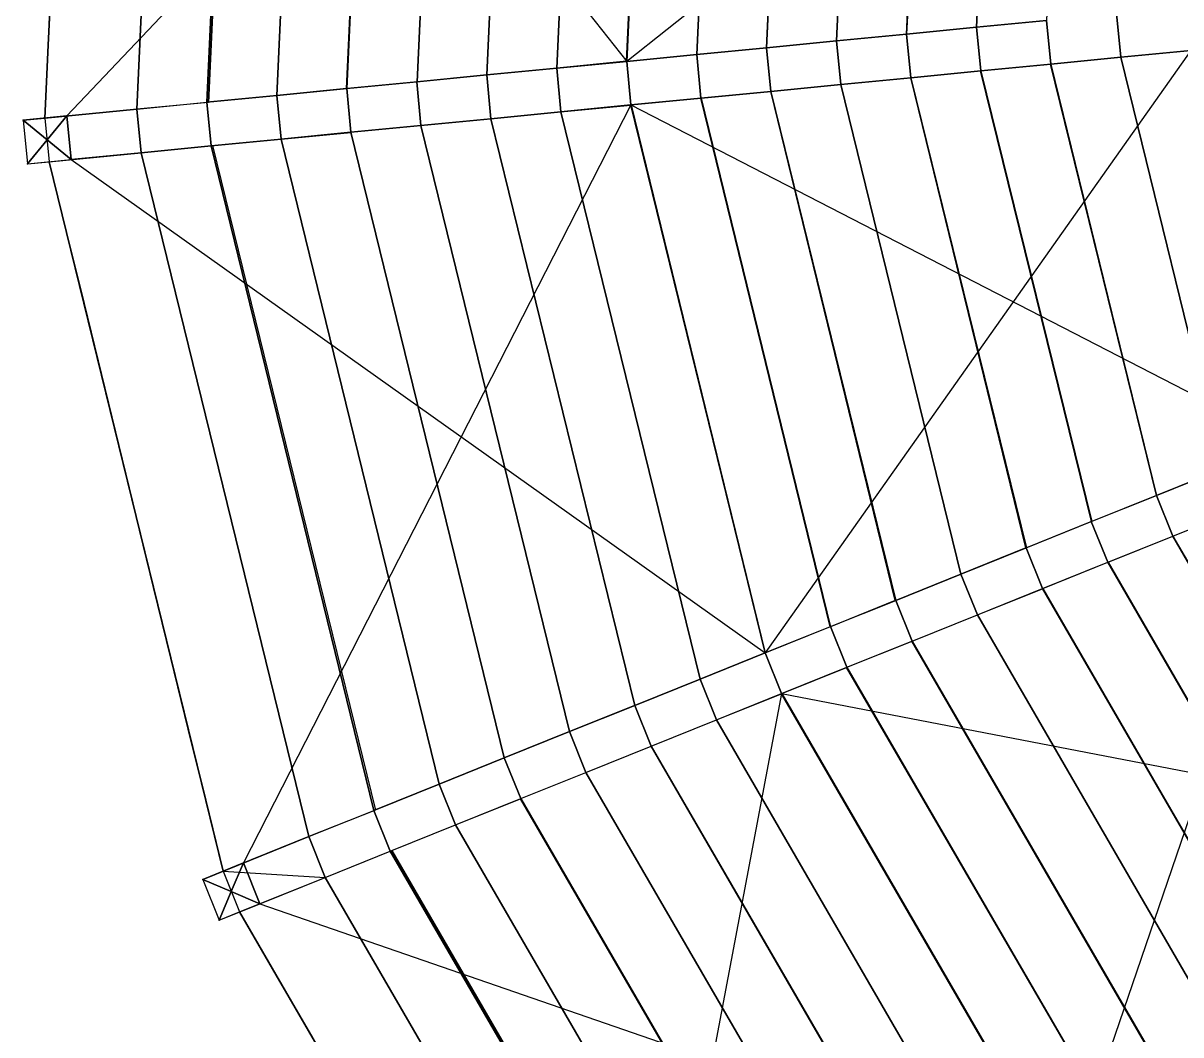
# Model space of a CAD drawing. Header units: millimetres. Extents: x -3890 to 2335, y 8273 to 14518.
# Drawn here: x -3890 to -2571, y 10074 to 11227 of the extents above; entities that cross this region are included whole.
import ezdxf

# ---------------------------------------------------------------- set-up
doc = ezdxf.new("R2010")
doc.units = ezdxf.units.MM
for name, color, linetype in [('FRAMES', 2, 'Continuous'), ('JOINTS', 2, 'Continuous'), ('SHELLS', 1, 'Continuous')]:
    doc.layers.add(name, color=color, linetype=linetype)

msp = doc.modelspace()

# ---------------------------------------------------------------- linework, layer by layer
at = {"layer": 'FRAMES'}
for p, q in [((-3802.6, 11946.4, 1200), (-3202.3, 11183.7, 1429.5)), ((-3645.1, 11916.4, 1383.1), (-3680.9, 11137.1, 1383.1)), ((-3487.7, 11886.4, 1442.3), (-3521.4, 11152.6, 1442.3)), ((-3330.2, 11856.3, 1497.8), (-3361.9, 11168.2, 1497.8)), ((-3172.8, 11826.3, 1429.5), (-3840.5, 11121.5, 1200)), ((-3172.8, 11826.3, 1549.5), (-3202.3, 11183.7, 1549.5)), ((-3015.3, 11796.3, 1597.7), (-3042.8, 11199.3, 1597.7)), ((-2857.8, 11766.3, 1642.3), (-2883.2, 11214.8, 1642.3)), ((-2542.9, 11706.2, 1601.2), (-3202.3, 11183.7, 1429.5)), ((-3861.6, 11202.3, 1320), (-3857.7, 11285.5, 1320)), ((-3857.7, 11285.5, 1200), (-3861.6, 11202.3, 1200)), ((-3857.7, 11285.5, 1200), (-3861.6, 11202.3, 1320)), ((-2803.5, 11222.6, 1543.3), (-2723.7, 11230.4, 1563.5)), ((-2803.5, 11222.6, 1663.3), (-2723.7, 11230.4, 1683.5)), ((-2803.5, 11222.6, 1663.3), (-2723.7, 11230.4, 1563.5)), ((-2723.7, 11230.4, 1563.5), (-2718.8, 11180.6, 1563.5)), ((-2718.8, 11180.6, 1683.5), (-2723.7, 11230.4, 1683.5)), ((-2643.9, 11238.2, 1582.7), (-2639.1, 11188.4, 1582.7)), ((-2639.1, 11188.4, 1702.7), (-2643.9, 11238.2, 1702.7)), ((-2883.2, 11214.8, 1522.3), (-2803.5, 11222.6, 1543.3)), ((-2883.2, 11214.8, 1642.3), (-2803.5, 11222.6, 1663.3)), ((-2883.2, 11214.8, 1522.3), (-2803.5, 11222.6, 1663.3)), ((-2803.5, 11222.6, 1663.3), (-2803.5, 11222.6, 1543.3)), ((-2803.5, 11222.6, 1543.3), (-2798.6, 11172.8, 1543.3)), ((-2798.6, 11172.8, 1663.3), (-2803.5, 11222.6, 1663.3)), ((-3042.8, 11199.3, 1477.7), (-2963, 11207.1, 1500.4)), ((-3042.8, 11199.3, 1597.7), (-2963, 11207.1, 1620.4)), ((-3042.8, 11199.3, 1477.7), (-2963, 11207.1, 1620.4)), ((-2963, 11207.1, 1500.4), (-2883.2, 11214.8, 1522.3)), ((-2963, 11207.1, 1620.4), (-2883.2, 11214.8, 1642.3)), ((-2963, 11207.1, 1620.4), (-2883.2, 11214.8, 1522.3)), ((-2963, 11207.1, 1620.4), (-2963, 11207.1, 1500.4)), ((-2963, 11207.1, 1500.4), (-2958.1, 11157.3, 1500.4)), ((-2958.1, 11157.3, 1620.4), (-2963, 11207.1, 1620.4)), ((-2883.2, 11214.8, 1642.3), (-2883.2, 11214.8, 1522.3)), ((-2883.2, 11214.8, 1522.3), (-2878.4, 11165.1, 1522.3)), ((-2878.4, 11165.1, 1642.3), (-2883.2, 11214.8, 1642.3)), ((-3865.4, 11119.1, 1320), (-3861.6, 11202.3, 1320)), ((-3861.6, 11202.3, 1200), (-3865.4, 11119.1, 1200)), ((-3861.6, 11202.3, 1320), (-3865.4, 11119.1, 1200)), ((-3861.6, 11202.3, 1320), (-3861.6, 11202.3, 1200)), ((-3202.3, 11183.7, 1429.5), (-3122.5, 11191.5, 1454.1)), ((-3202.3, 11183.7, 1549.5), (-3122.5, 11191.5, 1574.1)), ((-3202.3, 11183.7, 1429.5), (-3122.5, 11191.5, 1574.1)), ((-3122.5, 11191.5, 1454.1), (-3042.8, 11199.3, 1477.7)), ((-3122.5, 11191.5, 1574.1), (-3042.8, 11199.3, 1597.7)), ((-3122.5, 11191.5, 1574.1), (-3042.8, 11199.3, 1477.7)), ((-3122.5, 11191.5, 1574.1), (-3122.5, 11191.5, 1454.1)), ((-3122.5, 11191.5, 1454.1), (-3117.7, 11141.7, 1454.1)), ((-3117.7, 11141.7, 1574.1), (-3122.5, 11191.5, 1574.1)), ((-2559.3, 11196.2, 1601.2), (-3044.4, 10509.5, 1429.6)), ((-3042.8, 11199.3, 1597.7), (-3042.8, 11199.3, 1477.7)), ((-3042.8, 11199.3, 1477.7), (-3037.9, 11149.5, 1477.7)), ((-3037.9, 11149.5, 1597.7), (-3042.8, 11199.3, 1597.7)), ((-2639.1, 11188.4, 1582.7), (-2559.3, 11196.2, 1601.2)), ((-2639.1, 11188.4, 1702.7), (-2559.3, 11196.2, 1721.2)), ((-2559.3, 11196.2, 1601.2), (-2639.1, 11188.4, 1702.7)), ((-3282.1, 11176, 1404.1), (-3202.3, 11183.7, 1429.5)), ((-3282.1, 11176, 1524.1), (-3202.3, 11183.7, 1549.5)), ((-3282.1, 11176, 1524.1), (-3202.3, 11183.7, 1429.5)), ((-3202.3, 11183.7, 1549.5), (-3202.3, 11183.7, 1429.5)), ((-3202.3, 11183.7, 1429.5), (-3197.5, 11134, 1429.5)), ((-3197.5, 11134, 1549.5), (-3202.3, 11183.7, 1549.5)), ((-2798.6, 11172.8, 1543.3), (-2718.8, 11180.6, 1563.5)), ((-2798.6, 11172.8, 1663.3), (-2718.8, 11180.6, 1683.5)), ((-2718.8, 11180.6, 1563.5), (-2798.6, 11172.8, 1663.3)), ((-2718.8, 11180.6, 1563.5), (-2639.1, 11188.4, 1582.7)), ((-2718.8, 11180.6, 1683.5), (-2639.1, 11188.4, 1702.7)), ((-2639.1, 11188.4, 1702.7), (-2718.8, 11180.6, 1563.5)), ((-2718.8, 11180.6, 1563.5), (-2718.8, 11180.6, 1683.5)), ((-2718.8, 11180.6, 1683.5), (-2598.3, 10689.1, 1683.5)), ((-2639.1, 11188.4, 1582.7), (-2639.1, 11188.4, 1702.7)), ((-3441.6, 11160.4, 1350.5), (-3361.9, 11168.2, 1377.8)), ((-3441.6, 11160.4, 1470.5), (-3361.9, 11168.2, 1497.8)), ((-3441.6, 11160.4, 1470.5), (-3361.9, 11168.2, 1377.8)), ((-3361.9, 11168.2, 1377.8), (-3282.1, 11176, 1404.1)), ((-3361.9, 11168.2, 1497.8), (-3282.1, 11176, 1524.1)), ((-3361.9, 11168.2, 1377.8), (-3282.1, 11176, 1524.1)), ((-3361.9, 11168.2, 1497.8), (-3361.9, 11168.2, 1377.8)), ((-3361.9, 11168.2, 1377.8), (-3357, 11118.4, 1377.8)), ((-3357, 11118.4, 1497.8), (-3361.9, 11168.2, 1497.8)), ((-3282.1, 11176, 1524.1), (-3282.1, 11176, 1404.1)), ((-3282.1, 11176, 1404.1), (-3277.2, 11126.2, 1404.1)), ((-3277.2, 11126.2, 1524.1), (-3282.1, 11176, 1524.1)), ((-2958.1, 11157.3, 1500.4), (-2878.4, 11165.1, 1522.3)), ((-2958.1, 11157.3, 1620.4), (-2878.4, 11165.1, 1642.3)), ((-2878.4, 11165.1, 1522.3), (-2958.1, 11157.3, 1620.4)), ((-2878.4, 11165.1, 1522.3), (-2798.6, 11172.8, 1543.3)), ((-2878.4, 11165.1, 1642.3), (-2798.6, 11172.8, 1663.3)), ((-2798.6, 11172.8, 1663.3), (-2878.4, 11165.1, 1522.3)), ((-2878.4, 11165.1, 1522.3), (-2878.4, 11165.1, 1642.3)), ((-2878.4, 11165.1, 1642.3), (-2747, 10629.2, 1642.2)), ((-2798.6, 11172.8, 1543.3), (-2798.6, 11172.8, 1663.3)), ((-3601.2, 11144.9, 1293.2), (-3521.4, 11152.6, 1322.3)), ((-3601.2, 11144.9, 1413.2), (-3521.4, 11152.6, 1442.3)), ((-3601.2, 11144.9, 1413.2), (-3521.4, 11152.6, 1322.3)), ((-3521.4, 11152.6, 1322.3), (-3441.6, 11160.4, 1350.5)), ((-3521.4, 11152.6, 1442.3), (-3441.6, 11160.4, 1470.5)), ((-3521.4, 11152.6, 1322.3), (-3441.6, 11160.4, 1470.5)), ((-3521.4, 11152.6, 1442.3), (-3521.4, 11152.6, 1322.3)), ((-3521.4, 11152.6, 1322.3), (-3516.6, 11102.9, 1322.3)), ((-3516.6, 11102.9, 1442.3), (-3521.4, 11152.6, 1442.3)), ((-3441.6, 11160.4, 1470.5), (-3441.6, 11160.4, 1350.5)), ((-3441.6, 11160.4, 1350.5), (-3436.8, 11110.6, 1350.5)), ((-3436.8, 11110.6, 1470.5), (-3441.6, 11160.4, 1470.5)), ((-3037.9, 11149.5, 1477.7), (-2958.1, 11157.3, 1500.4)), ((-3037.9, 11149.5, 1597.7), (-2958.1, 11157.3, 1620.4)), ((-2958.1, 11157.3, 1620.4), (-3037.9, 11149.5, 1477.7)), ((-2958.1, 11157.3, 1500.4), (-2958.1, 11157.3, 1620.4)), ((-3680.9, 11137.1, 1263.1), (-3601.2, 11144.9, 1293.2)), ((-3680.9, 11137.1, 1383.1), (-3601.2, 11144.9, 1413.2)), ((-3680.9, 11137.1, 1263.1), (-3601.2, 11144.9, 1413.2)), ((-3601.2, 11144.9, 1413.2), (-3601.2, 11144.9, 1293.2)), ((-3601.2, 11144.9, 1293.2), (-3596.3, 11095.1, 1293.2)), ((-3596.3, 11095.1, 1413.2), (-3601.2, 11144.9, 1413.2)), ((-3197.5, 11134, 1429.5), (-3117.7, 11141.7, 1454.1)), ((-3197.5, 11134, 1549.5), (-3117.7, 11141.7, 1574.1)), ((-3117.7, 11141.7, 1574.1), (-3197.5, 11134, 1429.5)), ((-3117.7, 11141.7, 1454.1), (-3037.9, 11149.5, 1477.7)), ((-3117.7, 11141.7, 1574.1), (-3037.9, 11149.5, 1597.7)), ((-3037.9, 11149.5, 1477.7), (-3117.7, 11141.7, 1574.1)), ((-3117.7, 11141.7, 1454.1), (-3117.7, 11141.7, 1574.1)), ((-3037.9, 11149.5, 1477.7), (-3037.9, 11149.5, 1597.7)), ((-3037.9, 11149.5, 1597.7), (-2895.7, 10569.4, 1597.7)), ((-3890.3, 11116.7, 1200), (-3760.7, 11129.3, 1352)), ((-3865.4, 11119.1, 1320), (-3760.7, 11129.3, 1352)), ((-3840.5, 11121.5, 1200), (-3760.7, 11129.3, 1232)), ((-3840.5, 11121.5, 1200), (-3760.7, 11129.3, 1352)), ((-3760.7, 11129.3, 1232), (-3680.9, 11137.1, 1263.1)), ((-3760.7, 11129.3, 1352), (-3680.9, 11137.1, 1383.1)), ((-3760.7, 11129.3, 1352), (-3680.9, 11137.1, 1263.1)), ((-3760.7, 11129.3, 1352), (-3760.7, 11129.3, 1232)), ((-3760.7, 11129.3, 1232), (-3755.9, 11079.5, 1232)), ((-3755.9, 11079.5, 1352), (-3760.7, 11129.3, 1352)), ((-3680.9, 11137.1, 1383.1), (-3680.9, 11137.1, 1263.1)), ((-3680.9, 11137.1, 1263.1), (-3676.1, 11087.3, 1263.1)), ((-3676.1, 11087.3, 1383.1), (-3680.9, 11137.1, 1383.1)), ((-3197.5, 11134, 1429.5), (-3639.1, 10270.1, 1200)), ((-3357, 11118.4, 1377.8), (-3277.2, 11126.2, 1404.1)), ((-3357, 11118.4, 1497.8), (-3277.2, 11126.2, 1524.1)), ((-3277.2, 11126.2, 1524.1), (-3357, 11118.4, 1377.8)), ((-3277.2, 11126.2, 1404.1), (-3197.5, 11134, 1429.5)), ((-3277.2, 11126.2, 1524.1), (-3197.5, 11134, 1549.5)), ((-3197.5, 11134, 1429.5), (-3277.2, 11126.2, 1524.1)), ((-3277.2, 11126.2, 1404.1), (-3277.2, 11126.2, 1524.1)), ((-3197.5, 11134, 1429.5), (-3197.5, 11134, 1549.5)), ((-3197.5, 11134, 1549.5), (-3044.4, 10509.5, 1549.6)), ((-3197.5, 11134, 1429.5), (-2449.6, 10748.9, 1601.2)), ((-3865.4, 11119.1, 1200), (-3890.3, 11116.7, 1200)), ((-3890.3, 11116.7, 1200), (-3865.4, 11119.1, 1320)), ((-3890.3, 11116.7, 1200), (-3885.4, 11066.9, 1200)), ((-3840.5, 11121.5, 1200), (-3865.4, 11119.1, 1200)), ((-3865.4, 11119.1, 1320), (-3860.5, 11069.3, 1320)), ((-3865.4, 11119.1, 1200), (-3865.4, 11119.1, 1320)), ((-3840.5, 11121.5, 1200), (-3835.6, 11071.8, 1200)), ((-3436.8, 11110.6, 1350.5), (-3357, 11118.4, 1377.8)), ((-3436.8, 11110.6, 1470.5), (-3357, 11118.4, 1497.8)), ((-3357, 11118.4, 1377.8), (-3436.8, 11110.6, 1470.5)), ((-3357, 11118.4, 1377.8), (-3357, 11118.4, 1497.8)), ((-3357, 11118.4, 1497.8), (-3193.1, 10449.7, 1497.8)), ((-3596.3, 11095.1, 1293.2), (-3516.6, 11102.9, 1322.3)), ((-3596.3, 11095.1, 1413.2), (-3516.6, 11102.9, 1442.3)), ((-3516.6, 11102.9, 1322.3), (-3596.3, 11095.1, 1413.2)), ((-3516.6, 11102.9, 1322.3), (-3436.8, 11110.6, 1350.5)), ((-3516.6, 11102.9, 1442.3), (-3436.8, 11110.6, 1470.5)), ((-3436.8, 11110.6, 1470.5), (-3516.6, 11102.9, 1322.3)), ((-3516.6, 11102.9, 1322.3), (-3516.6, 11102.9, 1442.3)), ((-3516.6, 11102.9, 1442.3), (-3341.8, 10389.8, 1442.3)), ((-3436.8, 11110.6, 1350.5), (-3436.8, 11110.6, 1470.5)), ((-3863, 11094.2, 120), (-3863, 11094.2, 1200)), ((-3755.9, 11079.5, 1232), (-3676.1, 11087.3, 1263.1)), ((-3755.9, 11079.5, 1352), (-3676.1, 11087.3, 1383.1)), ((-3676.1, 11087.3, 1263.1), (-3755.9, 11079.5, 1352)), ((-3676.1, 11087.3, 1263.1), (-3596.3, 11095.1, 1293.2)), ((-3676.1, 11087.3, 1383.1), (-3596.3, 11095.1, 1413.2)), ((-3596.3, 11095.1, 1413.2), (-3676.1, 11087.3, 1263.1)), ((-3676.1, 11087.3, 1263.1), (-3676.1, 11087.3, 1383.1)), ((-3676.1, 11087.3, 1383.1), (-3490.5, 10330, 1383.1)), ((-3596.3, 11095.1, 1293.2), (-3596.3, 11095.1, 1413.2)), ((-3885.4, 11066.9, 1200), (-3755.9, 11079.5, 1352)), ((-3860.5, 11069.3, 1320), (-3755.9, 11079.5, 1352)), ((-3860.5, 11069.3, 1200), (-3835.6, 11071.8, 1200)), ((-3835.6, 11071.8, 1200), (-3755.9, 11079.5, 1232)), ((-3755.9, 11079.5, 1352), (-3835.6, 11071.8, 1200)), ((-3835.6, 11071.8, 1200), (-3044.4, 10509.5, 1429.6)), ((-3755.9, 11079.5, 1232), (-3755.9, 11079.5, 1352)), ((-3885.4, 11066.9, 1200), (-3860.5, 11069.3, 1200)), ((-3885.4, 11066.9, 1200), (-3860.5, 11069.3, 1320)), ((-3860.5, 11069.3, 1320), (-3860.5, 11069.3, 1200)), ((-3840.7, 10988.5, 1320), (-3860.5, 11069.3, 1320)), ((-3860.5, 11069.3, 1200), (-3840.7, 10988.5, 1200)), ((-3860.5, 11069.3, 1200), (-3840.7, 10988.5, 1320)), ((-3820.9, 10907.6, 1320), (-3840.7, 10988.5, 1320)), ((-3840.7, 10988.5, 1200), (-3820.9, 10907.6, 1200)), ((-3840.7, 10988.5, 1320), (-3840.7, 10988.5, 1200)), ((-3840.7, 10988.5, 1320), (-3820.9, 10907.6, 1200)), ((-3801.1, 10826.8, 1320), (-3820.9, 10907.6, 1320)), ((-3820.9, 10907.6, 1200), (-3801.1, 10826.8, 1200)), ((-3820.9, 10907.6, 1320), (-3820.9, 10907.6, 1200)), ((-3820.9, 10907.6, 1200), (-3801.1, 10826.8, 1320)), ((-3781.3, 10745.9, 1320), (-3801.1, 10826.8, 1320)), ((-3801.1, 10826.8, 1200), (-3781.3, 10745.9, 1200)), ((-3801.1, 10826.8, 1320), (-3801.1, 10826.8, 1200)), ((-3801.1, 10826.8, 1320), (-3781.3, 10745.9, 1200)), ((-3761.4, 10665.1, 1320), (-3781.3, 10745.9, 1320)), ((-3781.3, 10745.9, 1200), (-3761.4, 10665.1, 1200)), ((-3781.3, 10745.9, 1320), (-3781.3, 10745.9, 1200)), ((-3781.3, 10745.9, 1200), (-3761.4, 10665.1, 1320)), ((-2598.3, 10689.1, 1563.5), (-2524, 10719, 1582.7)), ((-2598.3, 10689.1, 1683.5), (-2524, 10719, 1702.7)), ((-2598.3, 10689.1, 1563.5), (-2524, 10719, 1702.7)), ((-2430.9, 10702.6, 1601.2), (-2703, 9906.7, 1429.5)), ((-2672.7, 10659.2, 1543.3), (-2598.3, 10689.1, 1563.5)), ((-2672.7, 10659.2, 1663.3), (-2598.3, 10689.1, 1683.5)), ((-2672.7, 10659.2, 1663.3), (-2598.3, 10689.1, 1563.5)), ((-2598.3, 10689.1, 1683.5), (-2598.3, 10689.1, 1563.5)), ((-2598.3, 10689.1, 1563.5), (-2579.6, 10642.7, 1563.5)), ((-2579.6, 10642.7, 1683.5), (-2598.3, 10689.1, 1683.5)), ((-3741.6, 10584.2, 1320), (-3761.4, 10665.1, 1320)), ((-3761.4, 10665.1, 1200), (-3741.6, 10584.2, 1200)), ((-3761.4, 10665.1, 1320), (-3761.4, 10665.1, 1200)), ((-3761.4, 10665.1, 1320), (-3741.6, 10584.2, 1200)), ((-2579.6, 10642.7, 1563.5), (-2505.2, 10672.7, 1582.7)), ((-2579.6, 10642.7, 1683.5), (-2505.2, 10672.7, 1702.7)), ((-2579.6, 10642.7, 1563.5), (-2505.2, 10672.7, 1702.7)), ((-2747, 10629.2, 1522.2), (-2672.7, 10659.2, 1543.3)), ((-2747, 10629.2, 1642.2), (-2672.7, 10659.2, 1663.3)), ((-2747, 10629.2, 1522.2), (-2672.7, 10659.2, 1663.3)), ((-2672.7, 10659.2, 1663.3), (-2672.7, 10659.2, 1543.3)), ((-2672.7, 10659.2, 1543.3), (-2653.9, 10612.8, 1543.3)), ((-2653.9, 10612.8, 1663.3), (-2672.7, 10659.2, 1663.3)), ((-2653.9, 10612.8, 1543.3), (-2579.6, 10642.7, 1563.5)), ((-2653.9, 10612.8, 1663.3), (-2579.6, 10642.7, 1683.5)), ((-2653.9, 10612.8, 1663.3), (-2579.6, 10642.7, 1563.5)), ((-2579.6, 10642.7, 1563.5), (-2579.6, 10642.7, 1683.5)), ((-2579.6, 10642.7, 1683.5), (-2325.6, 10204.7, 1683.5)), ((-2821.3, 10599.3, 1500.4), (-2747, 10629.2, 1522.2)), ((-2821.3, 10599.3, 1620.4), (-2747, 10629.2, 1642.2)), ((-2821.3, 10599.3, 1620.4), (-2747, 10629.2, 1522.2)), ((-2747, 10629.2, 1642.2), (-2747, 10629.2, 1522.2)), ((-2747, 10629.2, 1522.2), (-2728.3, 10582.9, 1522.2)), ((-2728.3, 10582.9, 1642.2), (-2747, 10629.2, 1642.2)), ((-2728.3, 10582.9, 1522.2), (-2653.9, 10612.8, 1543.3)), ((-2728.3, 10582.9, 1642.2), (-2653.9, 10612.8, 1663.3)), ((-2728.3, 10582.9, 1522.2), (-2653.9, 10612.8, 1663.3)), ((-2653.9, 10612.8, 1543.3), (-2653.9, 10612.8, 1663.3)), ((-2895.7, 10569.4, 1477.7), (-2821.3, 10599.3, 1500.4)), ((-2895.7, 10569.4, 1597.7), (-2821.3, 10599.3, 1620.4)), ((-2895.7, 10569.4, 1477.7), (-2821.3, 10599.3, 1620.4)), ((-2821.3, 10599.3, 1620.4), (-2821.3, 10599.3, 1500.4)), ((-2821.3, 10599.3, 1500.4), (-2802.6, 10552.9, 1500.4)), ((-2802.6, 10552.9, 1620.4), (-2821.3, 10599.3, 1620.4)), ((-3721.8, 10503.4, 1320), (-3741.6, 10584.2, 1320)), ((-3741.6, 10584.2, 1200), (-3721.8, 10503.4, 1200)), ((-3741.6, 10584.2, 1320), (-3741.6, 10584.2, 1200)), ((-3741.6, 10584.2, 1200), (-3721.8, 10503.4, 1320)), ((-2802.6, 10552.9, 1500.4), (-2728.3, 10582.9, 1522.2)), ((-2802.6, 10552.9, 1620.4), (-2728.3, 10582.9, 1642.2)), ((-2802.6, 10552.9, 1620.4), (-2728.3, 10582.9, 1522.2)), ((-2728.3, 10582.9, 1522.2), (-2728.3, 10582.9, 1642.2)), ((-2728.3, 10582.9, 1642.2), (-2451.4, 10105.4, 1642.3)), ((-2970, 10539.5, 1454.1), (-2895.7, 10569.4, 1477.7)), ((-2970, 10539.5, 1574.1), (-2895.7, 10569.4, 1597.7)), ((-2970, 10539.5, 1574.1), (-2895.7, 10569.4, 1477.7)), ((-2895.7, 10569.4, 1597.7), (-2895.7, 10569.4, 1477.7)), ((-2895.7, 10569.4, 1477.7), (-2877, 10523, 1477.7)), ((-2877, 10523, 1597.7), (-2895.7, 10569.4, 1597.7)), ((-2877, 10523, 1477.7), (-2802.6, 10552.9, 1500.4)), ((-2877, 10523, 1597.7), (-2802.6, 10552.9, 1620.4)), ((-2877, 10523, 1477.7), (-2802.6, 10552.9, 1620.4)), ((-2802.6, 10552.9, 1500.4), (-2802.6, 10552.9, 1620.4)), ((-3044.4, 10509.5, 1429.6), (-2970, 10539.5, 1454.1)), ((-3044.4, 10509.5, 1549.6), (-2970, 10539.5, 1574.1)), ((-3044.4, 10509.5, 1429.6), (-2970, 10539.5, 1574.1)), ((-2970, 10539.5, 1574.1), (-2970, 10539.5, 1454.1)), ((-2970, 10539.5, 1454.1), (-2951.3, 10493.1, 1454.1)), ((-2951.3, 10493.1, 1574.1), (-2970, 10539.5, 1574.1)), ((-2951.3, 10493.1, 1454.1), (-2877, 10523, 1477.7)), ((-2951.3, 10493.1, 1574.1), (-2877, 10523, 1597.7)), ((-2951.3, 10493.1, 1574.1), (-2877, 10523, 1477.7)), ((-2877, 10523, 1477.7), (-2877, 10523, 1597.7)), ((-2877, 10523, 1597.7), (-2577.2, 10006.1, 1597.7)), ((-3118.7, 10479.6, 1404.1), (-3044.4, 10509.5, 1429.6)), ((-3118.7, 10479.6, 1524.1), (-3044.4, 10509.5, 1549.6)), ((-3118.7, 10479.6, 1524.1), (-3044.4, 10509.5, 1429.6)), ((-3044.4, 10509.5, 1549.6), (-3044.4, 10509.5, 1429.6)), ((-3044.4, 10509.5, 1429.6), (-3025.7, 10463.2, 1429.6)), ((-3025.7, 10463.2, 1549.6), (-3044.4, 10509.5, 1549.6)), ((-3702, 10422.5, 1320), (-3721.8, 10503.4, 1320)), ((-3721.8, 10503.4, 1200), (-3702, 10422.5, 1200)), ((-3721.8, 10503.4, 1320), (-3721.8, 10503.4, 1200)), ((-3721.8, 10503.4, 1320), (-3702, 10422.5, 1200)), ((-3025.7, 10463.2, 1429.6), (-2951.3, 10493.1, 1454.1)), ((-3025.7, 10463.2, 1549.6), (-2951.3, 10493.1, 1574.1)), ((-3025.7, 10463.2, 1429.6), (-2951.3, 10493.1, 1574.1)), ((-2951.3, 10493.1, 1454.1), (-2951.3, 10493.1, 1574.1)), ((-3193.1, 10449.7, 1377.8), (-3118.7, 10479.6, 1404.1)), ((-3193.1, 10449.7, 1497.8), (-3118.7, 10479.6, 1524.1)), ((-3193.1, 10449.7, 1377.8), (-3118.7, 10479.6, 1524.1)), ((-3118.7, 10479.6, 1524.1), (-3118.7, 10479.6, 1404.1)), ((-3118.7, 10479.6, 1404.1), (-3100, 10433.2, 1404.1)), ((-3100, 10433.2, 1524.1), (-3118.7, 10479.6, 1524.1)), ((-3025.7, 10463.2, 1429.6), (-3206.2, 9509.4, 1200)), ((-3100, 10433.2, 1404.1), (-3025.7, 10463.2, 1429.6)), ((-3100, 10433.2, 1524.1), (-3025.7, 10463.2, 1549.6)), ((-3100, 10433.2, 1524.1), (-3025.7, 10463.2, 1429.6)), ((-3025.7, 10463.2, 1429.6), (-3025.7, 10463.2, 1549.6)), ((-3025.7, 10463.2, 1549.6), (-2703, 9906.7, 1549.5)), ((-3025.7, 10463.2, 1429.6), (-2199.7, 10304, 1601.2)), ((-3267.4, 10419.8, 1350.5), (-3193.1, 10449.7, 1377.8)), ((-3267.4, 10419.8, 1470.5), (-3193.1, 10449.7, 1497.8)), ((-3267.4, 10419.8, 1470.5), (-3193.1, 10449.7, 1377.8)), ((-3193.1, 10449.7, 1497.8), (-3193.1, 10449.7, 1377.8)), ((-3193.1, 10449.7, 1377.8), (-3174.4, 10403.3, 1377.8)), ((-3174.4, 10403.3, 1497.8), (-3193.1, 10449.7, 1497.8)), ((-3174.4, 10403.3, 1377.8), (-3100, 10433.2, 1404.1)), ((-3174.4, 10403.3, 1497.8), (-3100, 10433.2, 1524.1)), ((-3174.4, 10403.3, 1377.8), (-3100, 10433.2, 1524.1)), ((-3100, 10433.2, 1404.1), (-3100, 10433.2, 1524.1)), ((-3682.2, 10341.6, 1320), (-3702, 10422.5, 1320)), ((-3702, 10422.5, 1200), (-3682.2, 10341.6, 1200)), ((-3702, 10422.5, 1320), (-3702, 10422.5, 1200)), ((-3702, 10422.5, 1200), (-3682.2, 10341.6, 1320)), ((-3341.8, 10389.8, 1322.3), (-3267.4, 10419.8, 1350.5)), ((-3341.8, 10389.8, 1442.3), (-3267.4, 10419.8, 1470.5)), ((-3341.8, 10389.8, 1322.3), (-3267.4, 10419.8, 1470.5)), ((-3267.4, 10419.8, 1470.5), (-3267.4, 10419.8, 1350.5)), ((-3267.4, 10419.8, 1350.5), (-3248.7, 10373.4, 1350.5)), ((-3248.7, 10373.4, 1470.5), (-3267.4, 10419.8, 1470.5)), ((-3248.7, 10373.4, 1350.5), (-3174.4, 10403.3, 1377.8)), ((-3248.7, 10373.4, 1470.5), (-3174.4, 10403.3, 1497.8)), ((-3248.7, 10373.4, 1470.5), (-3174.4, 10403.3, 1377.8)), ((-3174.4, 10403.3, 1377.8), (-3174.4, 10403.3, 1497.8)), ((-3174.4, 10403.3, 1497.8), (-2828.8, 9807.4, 1497.8)), ((-3416.1, 10359.9, 1293.2), (-3341.8, 10389.8, 1322.3)), ((-3416.1, 10359.9, 1413.2), (-3341.8, 10389.8, 1442.3)), ((-3416.1, 10359.9, 1413.2), (-3341.8, 10389.8, 1322.3)), ((-3341.8, 10389.8, 1442.3), (-3341.8, 10389.8, 1322.3)), ((-3341.8, 10389.8, 1322.3), (-3323.1, 10343.5, 1322.3)), ((-3323.1, 10343.5, 1442.3), (-3341.8, 10389.8, 1442.3)), ((-3323.1, 10343.5, 1322.3), (-3248.7, 10373.4, 1350.5)), ((-3323.1, 10343.5, 1442.3), (-3248.7, 10373.4, 1470.5)), ((-3323.1, 10343.5, 1322.3), (-3248.7, 10373.4, 1470.5)), ((-3248.7, 10373.4, 1350.5), (-3248.7, 10373.4, 1470.5)), ((-3490.5, 10330, 1263.1), (-3416.1, 10359.9, 1293.2)), ((-3490.5, 10330, 1383.1), (-3416.1, 10359.9, 1413.2)), ((-3490.5, 10330, 1263.1), (-3416.1, 10359.9, 1413.2)), ((-3416.1, 10359.9, 1413.2), (-3416.1, 10359.9, 1293.2)), ((-3416.1, 10359.9, 1293.2), (-3397.4, 10313.5, 1293.2)), ((-3397.4, 10313.5, 1413.2), (-3416.1, 10359.9, 1413.2)), ((-3662.3, 10260.8, 1320), (-3682.2, 10341.6, 1320)), ((-3682.2, 10341.6, 1200), (-3662.3, 10260.8, 1200)), ((-3682.2, 10341.6, 1320), (-3682.2, 10341.6, 1200)), ((-3682.2, 10341.6, 1320), (-3662.3, 10260.8, 1200)), ((-3397.4, 10313.5, 1293.2), (-3323.1, 10343.5, 1322.3)), ((-3397.4, 10313.5, 1413.2), (-3323.1, 10343.5, 1442.3)), ((-3397.4, 10313.5, 1413.2), (-3323.1, 10343.5, 1322.3)), ((-3323.1, 10343.5, 1322.3), (-3323.1, 10343.5, 1442.3)), ((-3323.1, 10343.5, 1442.3), (-2954.6, 9708.1, 1442.3)), ((-3564.8, 10300.1, 1232), (-3490.5, 10330, 1263.1)), ((-3564.8, 10300.1, 1352), (-3490.5, 10330, 1383.1)), ((-3564.8, 10300.1, 1352), (-3490.5, 10330, 1263.1)), ((-3490.5, 10330, 1383.1), (-3490.5, 10330, 1263.1)), ((-3490.5, 10330, 1263.1), (-3471.8, 10283.6, 1263.1)), ((-3471.8, 10283.6, 1383.1), (-3490.5, 10330, 1383.1)), ((-3471.8, 10283.6, 1263.1), (-3397.4, 10313.5, 1293.2)), ((-3471.8, 10283.6, 1383.1), (-3397.4, 10313.5, 1413.2)), ((-3471.8, 10283.6, 1263.1), (-3397.4, 10313.5, 1413.2)), ((-3397.4, 10313.5, 1293.2), (-3397.4, 10313.5, 1413.2)), ((-3685.5, 10251.4, 1200), (-3564.8, 10300.1, 1352)), ((-3662.3, 10260.8, 1320), (-3564.8, 10300.1, 1352)), ((-3639.1, 10270.1, 1200), (-3564.8, 10300.1, 1232)), ((-3639.1, 10270.1, 1200), (-3564.8, 10300.1, 1352)), ((-3564.8, 10300.1, 1352), (-3564.8, 10300.1, 1232)), ((-3564.8, 10300.1, 1232), (-3546.1, 10253.7, 1232)), ((-3546.1, 10253.7, 1352), (-3564.8, 10300.1, 1352)), ((-3546.1, 10253.7, 1232), (-3471.8, 10283.6, 1263.1)), ((-3546.1, 10253.7, 1352), (-3471.8, 10283.6, 1383.1)), ((-3546.1, 10253.7, 1352), (-3471.8, 10283.6, 1263.1)), ((-3471.8, 10283.6, 1263.1), (-3471.8, 10283.6, 1383.1)), ((-3471.8, 10283.6, 1383.1), (-3080.4, 9608.8, 1383.1)), ((-3639.1, 10270.1, 1200), (-3662.3, 10260.8, 1200)), ((-3639.1, 10270.1, 1200), (-3620.5, 10223.7, 1200)), ((-3662.3, 10260.8, 1200), (-3685.5, 10251.4, 1200)), ((-3685.5, 10251.4, 1200), (-3662.3, 10260.8, 1320)), ((-3666.8, 10205.1, 1200), (-3546.1, 10253.7, 1352)), ((-3662.3, 10260.8, 1320), (-3643.7, 10214.4, 1320)), ((-3662.3, 10260.8, 1200), (-3662.3, 10260.8, 1320)), ((-3662.3, 10260.8, 1320), (-3546.1, 10253.7, 1352)), ((-3643.7, 10214.4, 1320), (-3546.1, 10253.7, 1352)), ((-3620.5, 10223.7, 1200), (-3546.1, 10253.7, 1232)), ((-3620.5, 10223.7, 1200), (-3546.1, 10253.7, 1352)), ((-3546.1, 10253.7, 1232), (-3546.1, 10253.7, 1352)), ((-3685.5, 10251.4, 1200), (-3666.8, 10205.1, 1200)), ((-3653, 10237.6, 120), (-3653, 10237.6, 1200)), ((-3666.8, 10205.1, 1200), (-3643.7, 10214.4, 1200)), ((-3666.8, 10205.1, 1200), (-3643.7, 10214.4, 1320)), ((-3643.7, 10214.4, 1200), (-3620.5, 10223.7, 1200)), ((-3643.7, 10214.4, 1320), (-3643.7, 10214.4, 1200)), ((-3601.9, 10142.4, 1320), (-3643.7, 10214.4, 1320)), ((-3643.7, 10214.4, 1200), (-3601.9, 10142.4, 1200)), ((-3643.7, 10214.4, 1200), (-3601.9, 10142.4, 1320)), ((-3620.5, 10223.7, 1200), (-2703, 9906.7, 1429.5)), ((-3560.1, 10070.3, 1320), (-3601.9, 10142.4, 1320)), ((-3601.9, 10142.4, 1200), (-3560.1, 10070.3, 1200)), ((-3601.9, 10142.4, 1320), (-3601.9, 10142.4, 1200)), ((-3601.9, 10142.4, 1320), (-3560.1, 10070.3, 1200))]:
    msp.add_line(p, q, dxfattribs=at)
at = {"layer": 'JOINTS'}
for p in [(-2803.5, 11222.6, 1543.3), (-2803.5, 11222.6, 1663.3), (-2963, 11207.1, 1500.4), (-2963, 11207.1, 1620.4), (-2883.2, 11214.8, 1522.3), (-2883.2, 11214.8, 1642.3), (-3861.6, 11202.3, 1320), (-3861.6, 11202.3, 1200), (-3122.5, 11191.5, 1454.1), (-3122.5, 11191.5, 1574.1), (-3042.8, 11199.3, 1477.7), (-3042.8, 11199.3, 1597.7), (-3202.3, 11183.7, 1429.5), (-3202.3, 11183.7, 1549.5), (-2718.8, 11180.6, 1563.5), (-2718.8, 11180.6, 1683.5), (-2639.1, 11188.4, 1582.7), (-2639.1, 11188.4, 1702.7), (-3361.9, 11168.2, 1377.8), (-3361.9, 11168.2, 1497.8), (-3282.1, 11176, 1404.1), (-3282.1, 11176, 1524.1), (-2878.4, 11165.1, 1522.3), (-2878.4, 11165.1, 1642.3), (-2798.6, 11172.8, 1543.3), (-2798.6, 11172.8, 1663.3), (-3521.4, 11152.6, 1322.3), (-3521.4, 11152.6, 1442.3), (-3441.6, 11160.4, 1350.5), (-3441.6, 11160.4, 1470.5), (-2958.1, 11157.3, 1500.4), (-2958.1, 11157.3, 1620.4), (-3601.2, 11144.9, 1293.2), (-3601.2, 11144.9, 1413.2), (-3117.7, 11141.7, 1454.1), (-3117.7, 11141.7, 1574.1), (-3037.9, 11149.5, 1477.7), (-3037.9, 11149.5, 1597.7), (-3760.7, 11129.3, 1232), (-3760.7, 11129.3, 1352), (-3680.9, 11137.1, 1263.1), (-3680.9, 11137.1, 1383.1), (-3277.2, 11126.2, 1404.1), (-3277.2, 11126.2, 1524.1), (-3197.5, 11134, 1429.5), (-3197.5, 11134, 1549.5), (-3890.3, 11116.7, 1200), (-3865.4, 11119.1, 1200), (-3865.4, 11119.1, 1320), (-3840.5, 11121.5, 1200), (-3357, 11118.4, 1377.8), (-3357, 11118.4, 1497.8), (-3516.6, 11102.9, 1322.3), (-3516.6, 11102.9, 1442.3), (-3436.8, 11110.6, 1350.5), (-3436.8, 11110.6, 1470.5), (-3863, 11094.2, 1200), (-3863, 11094.2, 120), (-3676.1, 11087.3, 1263.1), (-3676.1, 11087.3, 1383.1), (-3596.3, 11095.1, 1293.2), (-3596.3, 11095.1, 1413.2), (-3835.6, 11071.8, 1200), (-3755.9, 11079.5, 1232), (-3755.9, 11079.5, 1352), (-3885.4, 11066.9, 1200), (-3860.5, 11069.3, 1200), (-3860.5, 11069.3, 1320), (-3840.7, 10988.5, 1320), (-3840.7, 10988.5, 1200), (-3820.9, 10907.6, 1320), (-3820.9, 10907.6, 1200), (-3801.1, 10826.8, 1320), (-3801.1, 10826.8, 1200), (-3781.3, 10745.9, 1320), (-3781.3, 10745.9, 1200), (-2598.3, 10689.1, 1563.5), (-2598.3, 10689.1, 1683.5), (-3761.4, 10665.1, 1320), (-3761.4, 10665.1, 1200), (-2672.7, 10659.2, 1543.3), (-2672.7, 10659.2, 1663.3), (-2579.6, 10642.7, 1563.5), (-2579.6, 10642.7, 1683.5), (-2747, 10629.2, 1522.2), (-2747, 10629.2, 1642.2), (-2653.9, 10612.8, 1543.3), (-2653.9, 10612.8, 1663.3), (-2821.3, 10599.3, 1500.4), (-2821.3, 10599.3, 1620.4), (-3741.6, 10584.2, 1320), (-3741.6, 10584.2, 1200), (-2728.3, 10582.9, 1522.2), (-2728.3, 10582.9, 1642.2), (-2895.7, 10569.4, 1477.7), (-2895.7, 10569.4, 1597.7), (-2802.6, 10552.9, 1500.4), (-2802.6, 10552.9, 1620.4), (-2970, 10539.5, 1454.1), (-2970, 10539.5, 1574.1), (-2877, 10523, 1477.7), (-2877, 10523, 1597.7), (-3044.4, 10509.5, 1429.6), (-3044.4, 10509.5, 1549.6), (-3721.8, 10503.4, 1320), (-3721.8, 10503.4, 1200), (-2951.3, 10493.1, 1454.1), (-2951.3, 10493.1, 1574.1), (-3118.7, 10479.6, 1404.1), (-3118.7, 10479.6, 1524.1), (-3025.7, 10463.2, 1429.6), (-3025.7, 10463.2, 1549.6), (-3193.1, 10449.7, 1377.8), (-3193.1, 10449.7, 1497.8), (-3100, 10433.2, 1404.1), (-3100, 10433.2, 1524.1), (-3702, 10422.5, 1320), (-3702, 10422.5, 1200), (-3267.4, 10419.8, 1350.5), (-3267.4, 10419.8, 1470.5), (-3174.4, 10403.3, 1377.8), (-3174.4, 10403.3, 1497.8), (-3341.8, 10389.8, 1322.3), (-3341.8, 10389.8, 1442.3), (-3248.7, 10373.4, 1350.5), (-3248.7, 10373.4, 1470.5), (-3416.1, 10359.9, 1293.2), (-3416.1, 10359.9, 1413.2), (-3682.2, 10341.6, 1320), (-3682.2, 10341.6, 1200), (-3323.1, 10343.5, 1322.3), (-3323.1, 10343.5, 1442.3), (-3490.5, 10330, 1263.1), (-3490.5, 10330, 1383.1), (-3397.4, 10313.5, 1293.2), (-3397.4, 10313.5, 1413.2), (-3564.8, 10300.1, 1232), (-3564.8, 10300.1, 1352), (-3471.8, 10283.6, 1263.1), (-3471.8, 10283.6, 1383.1), (-3639.1, 10270.1, 1200), (-3662.3, 10260.8, 1200), (-3662.3, 10260.8, 1320), (-3546.1, 10253.7, 1232), (-3546.1, 10253.7, 1352), (-3685.5, 10251.4, 1200), (-3653, 10237.6, 1200), (-3653, 10237.6, 120), (-3643.7, 10214.4, 1200), (-3643.7, 10214.4, 1320), (-3620.5, 10223.7, 1200), (-3666.8, 10205.1, 1200), (-3601.9, 10142.4, 1320), (-3601.9, 10142.4, 1200)]:
    msp.add_point(p, dxfattribs=at)
at = {"layer": 'SHELLS'}
for points in [[(-3827.1, 11951.1, 1320), (-3723.9, 11931.4, 1352), (-3760.7, 11129.3, 1352), (-3865.4, 11119.1, 1320)], [(-3723.9, 11931.4, 1352), (-3643.3, 11916.3, 1377), (-3679.1, 11137, 1377), (-3760.7, 11129.3, 1352)], [(-3645.1, 11916.4, 1383.1), (-3566.4, 11901.4, 1413.2), (-3601.2, 11144.9, 1413.2), (-3680.9, 11137.1, 1383.1)], [(-3680.9, 11137.1, 1383.1), (-3645.1, 11916.4, 1383.1), (-3680.9, 11137.1, 1383.1)], [(-3643.3, 11916.3, 1377), (-3643.3, 11916.3, 1377), (-3643.3, 11916.3, 1377), (-3679.1, 11137, 1377)], [(-3566.4, 11901.4, 1413.2), (-3488, 11886.4, 1443.1), (-3521.7, 11152.7, 1443.1), (-3601.2, 11144.9, 1413.2)], [(-3488, 11886.4, 1443.1), (-3488, 11886.4, 1443.1), (-3488, 11886.4, 1443.1), (-3521.7, 11152.7, 1443.1)], [(-3487.4, 11886.4, 1441.5), (-3408.6, 11871.3, 1469.7), (-3441.3, 11160.4, 1469.7), (-3521.1, 11152.6, 1441.5)], [(-3408.6, 11871.3, 1469.7), (-3330.2, 11856.3, 1497.8), (-3361.9, 11168.2, 1497.8), (-3441.3, 11160.4, 1469.7)], [(-3330.2, 11856.3, 1497.8), (-3330.2, 11856.3, 1497.8), (-3330.2, 11856.3, 1497.8), (-3361.9, 11168.2, 1497.8)], [(-3330.2, 11856.3, 1497.8), (-3251.5, 11841.3, 1524.1), (-3282.1, 11176, 1524.1), (-3361.9, 11168.2, 1497.8)], [(-3251.5, 11841.3, 1524.1), (-3173, 11826.3, 1550.3), (-3202.6, 11183.8, 1550.3), (-3282.1, 11176, 1524.1)], [(-3173, 11826.3, 1550.3), (-3173, 11826.3, 1550.4), (-3173, 11826.3, 1550.4), (-3202.6, 11183.8, 1550.3)], [(-3172.8, 11826.3, 1549.5), (-3094, 11811.3, 1574.1), (-3122.5, 11191.5, 1574.1), (-3202.3, 11183.7, 1549.5)], [(-3172.8, 11826.3, 1549.5), (-3172.8, 11826.3, 1549.5), (-3202.3, 11183.7, 1549.5), (-3172.8, 11826.3, 1549.5)], [(-3094, 11811.3, 1574.1), (-3015.6, 11796.3, 1598.5), (-3043, 11199.3, 1598.5), (-3122.5, 11191.5, 1574.1)], [(-3015.6, 11796.3, 1598.5), (-3015.6, 11796.3, 1598.5), (-3015.6, 11796.3, 1598.5), (-3043, 11199.3, 1598.5)], [(-3015.3, 11796.3, 1597.7), (-2936.6, 11781.3, 1620.4), (-2963, 11207.1, 1620.4), (-3042.8, 11199.3, 1597.7)], [(-3015.3, 11796.3, 1597.7), (-3015.3, 11796.3, 1597.7), (-3042.8, 11199.3, 1597.7), (-3015.3, 11796.3, 1597.7)], [(-2936.6, 11781.3, 1620.4), (-2858.1, 11766.3, 1643.1), (-2883.5, 11214.9, 1643.1), (-2963, 11207.1, 1620.4)], [(-2858.1, 11766.3, 1643.1), (-2858.1, 11766.3, 1643.1), (-2858.1, 11766.3, 1643.1), (-2883.5, 11214.9, 1643.1)], [(-2857.8, 11766.3, 1642.3), (-2779.1, 11751.3, 1663.3), (-2803.5, 11222.6, 1663.3), (-2883.2, 11214.8, 1642.3)], [(-2779.1, 11751.3, 1663.3), (-2779.1, 11751.3, 1663.3), (-2803.4, 11222.6, 1663.3), (-2803.5, 11222.6, 1663.3)], [(-2779.1, 11751.3, 1663.3), (-2700.6, 11736.2, 1684.3), (-2723.9, 11230.4, 1684.3), (-2803.4, 11222.6, 1663.3)], [(-2639.1, 11188.4, 1702.7), (-2559.5, 11196.1, 1721.9), (-2449.8, 10748.9, 1721.9), (-2524, 10719, 1702.7)], [(-2798.6, 11172.8, 1663.3), (-2719.4, 11180.5, 1684.3), (-2598.5, 10689, 1684.3), (-2672.3, 10659.3, 1663.3)], [(-2719.4, 11180.5, 1684.3), (-2719.1, 11180.6, 1684.3), (-2719.1, 11180.6, 1684.3), (-2598.5, 10689, 1684.3)], [(-2718.8, 11180.6, 1683.5), (-2639.1, 11188.4, 1702.7), (-2524, 10719, 1702.7), (-2598.3, 10689.1, 1683.5)], [(-2598.3, 10689.1, 1683.5), (-2718.8, 11180.6, 1683.5), (-2598.3, 10689.1, 1683.5)], [(-2958.1, 11157.3, 1620.4), (-2878.6, 11165, 1643.1), (-2747.2, 10629.2, 1643.1), (-2821.3, 10599.3, 1620.4)], [(-2878.6, 11165, 1643.1), (-2878.6, 11165, 1643.1), (-2878.6, 11165, 1643.1), (-2747.2, 10629.2, 1643.1)], [(-2878.4, 11165.1, 1642.2), (-2798.9, 11172.8, 1663.2), (-2672.6, 10659.2, 1663.2), (-2746.6, 10629.4, 1642.2)], [(-2747, 10629.2, 1642.1), (-2878.4, 11165.1, 1642.2), (-2746.6, 10629.4, 1642.2), (-2747, 10629.2, 1642.1)], [(-2798.9, 11172.8, 1663.2), (-2798.6, 11172.8, 1663.3), (-2672.3, 10659.3, 1663.3), (-2672.6, 10659.2, 1663.2)], [(-3037.9, 11149.5, 1597.7), (-2958.1, 11157.3, 1620.4), (-2821.3, 10599.3, 1620.4), (-2895.7, 10569.4, 1597.7)], [(-3197.2, 11134, 1549.7), (-3117.7, 11141.7, 1574.1), (-2970.3, 10539.3, 1574.1), (-3044.4, 10509.5, 1549.7)], [(-3117.7, 11141.7, 1574.1), (-3117.4, 11141.8, 1574.1), (-2970.1, 10539.4, 1574.1), (-2970.3, 10539.3, 1574.1)], [(-3117.4, 11141.8, 1574.1), (-3038.1, 11149.5, 1598.4), (-2896.2, 10569.2, 1598.4), (-2970.1, 10539.4, 1574.1)], [(-3038.1, 11149.5, 1598.4), (-2895.9, 10569.3, 1598.5), (-2895.9, 10569.3, 1598.5), (-2896.2, 10569.2, 1598.4)], [(-3037.9, 11149.5, 1597.7), (-3037.9, 11149.5, 1597.7), (-2895.7, 10569.4, 1597.7), (-3037.9, 11149.5, 1597.7)], [(-3357, 11118.4, 1497.8), (-3277.2, 11126.2, 1524.1), (-3118.7, 10479.6, 1524.1), (-3193.1, 10449.7, 1497.8)], [(-3277.2, 11126.2, 1524.1), (-3197.7, 11133.9, 1550.3), (-3044.6, 10509.5, 1550.3), (-3118.7, 10479.6, 1524.1)], [(-3197.7, 11133.9, 1550.3), (-3044.6, 10509.5, 1550.4), (-3044.6, 10509.5, 1550.4), (-3044.6, 10509.5, 1550.3)], [(-3197.5, 11134, 1549.6), (-3197.2, 11134, 1549.7), (-3044.4, 10509.5, 1549.7), (-3197.5, 11134, 1549.6)], [(-3890.3, 11116.7, 1200), (-3863, 11094.2, 1200), (-3840.5, 11121.5, 1200)], [(-3885.4, 11066.9, 1200), (-3863, 11094.2, 1200), (-3890.3, 11116.7, 1200)], [(-3863, 11094.2, 1200), (-3835.6, 11071.8, 1200), (-3840.5, 11121.5, 1200)], [(-3436.8, 11110.6, 1470.5), (-3357.3, 11118.3, 1498.6), (-3193.4, 10449.6, 1498.6), (-3267.4, 10419.8, 1470.5)], [(-3193.1, 10449.7, 1497.8), (-3357, 11118.4, 1497.8), (-3193.1, 10449.7, 1497.8)], [(-3596.3, 11095.1, 1413.2), (-3516.9, 11102.8, 1443.1), (-3342.1, 10389.8, 1443.1), (-3416.1, 10359.9, 1413.2)], [(-3516.6, 11102.9, 1442.3), (-3436.8, 11110.6, 1470.5), (-3267.4, 10419.8, 1470.5), (-3341.8, 10389.8, 1442.3)], [(-3885.4, 11066.9, 1200), (-3835.6, 11071.8, 1200), (-3863, 11094.2, 1200)], [(-3755.9, 11079.5, 1352), (-3674.3, 11087.8, 1377), (-3488.6, 10330.4, 1377), (-3564.8, 10300.1, 1352)], [(-3676.1, 11087.3, 1383.1), (-3596.3, 11095.1, 1413.2), (-3416.1, 10359.9, 1413.2), (-3490.5, 10330, 1383.1)], [(-3490.5, 10330, 1383.1), (-3676.1, 11087.3, 1383.1), (-3490.5, 10330, 1383.1)], [(-3860.5, 11069.3, 1320), (-3755.9, 11079.5, 1352), (-3564.8, 10300.1, 1352), (-3662.3, 10260.8, 1320)], [(-3761.4, 10665.1, 1320), (-3860.5, 11069.3, 1320), (-3662.3, 10260.8, 1320)], [(-3662.3, 10260.8, 1320), (-3761.4, 10665.1, 1320), (-3662.3, 10260.8, 1320)], [(-2579.6, 10642.7, 1683.4), (-2505.2, 10672.7, 1702.7), (-2262.7, 10254.4, 1702.7), (-2325.6, 10204.7, 1683.4)], [(-2653.6, 10612.9, 1663.4), (-2579.7, 10642.6, 1684.3), (-2326, 10204.4, 1684.3), (-2388.5, 10155, 1663.4)], [(-2579.7, 10642.6, 1684.3), (-2325.8, 10204.6, 1684.3), (-2325.8, 10204.6, 1684.3), (-2326, 10204.4, 1684.3)], [(-2727.9, 10583, 1642.4), (-2653.9, 10612.8, 1663.3), (-2388.7, 10154.8, 1663.3), (-2451.4, 10105.4, 1642.4)], [(-2653.9, 10612.8, 1663.3), (-2653.6, 10612.9, 1663.4), (-2388.5, 10155, 1663.4), (-2388.7, 10154.8, 1663.3)], [(-2802.6, 10552.9, 1620.4), (-2728.5, 10582.7, 1643.1), (-2451.6, 10105.3, 1643.1), (-2514.3, 10055.7, 1620.4)], [(-2728.3, 10582.9, 1642.3), (-2727.9, 10583, 1642.4), (-2451.4, 10105.4, 1642.4), (-2728.3, 10582.9, 1642.3)], [(-2877, 10523, 1597.7), (-2802.6, 10552.9, 1620.4), (-2514.3, 10055.7, 1620.4), (-2577.2, 10006.1, 1597.7)], [(-2951.3, 10493.1, 1574.1), (-2877.4, 10522.8, 1598.4), (-2577.4, 10005.9, 1598.4), (-2639.8, 9956.6, 1574.1)], [(-2877.4, 10522.8, 1598.4), (-2877.2, 10522.9, 1598.5), (-2877.2, 10522.9, 1598.5), (-2577.4, 10005.9, 1598.4)], [(-2877, 10523, 1597.7), (-2877, 10523, 1597.7), (-2577.2, 10006.1, 1597.7), (-2877, 10523, 1597.7)], [(-3025.6, 10463.2, 1549.5), (-2951.6, 10493, 1574), (-2640, 9956.4, 1574), (-2702.7, 9906.9, 1549.5)], [(-2951.6, 10493, 1574), (-2951.3, 10493.1, 1574.1), (-2639.8, 9956.6, 1574.1), (-2640, 9956.4, 1574)], [(-3100, 10433.2, 1524.1), (-3025.9, 10463, 1550.3), (-2703.2, 9906.6, 1550.3), (-2765.9, 9857.1, 1524.1)], [(-3025.9, 10463, 1550.3), (-3025.9, 10463, 1550.4), (-3025.9, 10463, 1550.4), (-2703.2, 9906.6, 1550.3)], [(-2702.9, 9906.7, 1549.4), (-3025.6, 10463.2, 1549.5), (-2702.7, 9906.9, 1549.5), (-2702.9, 9906.7, 1549.4)], [(-3174.4, 10403.3, 1497.8), (-3100, 10433.2, 1524.1), (-2765.9, 9857.1, 1524.1), (-2828.8, 9807.4, 1497.8)], [(-3248.7, 10373.4, 1470.5), (-3174.6, 10403.2, 1498.6), (-2829, 9807.3, 1498.6), (-2891.7, 9757.7, 1470.5)], [(-3174.6, 10403.2, 1498.6), (-3174.6, 10403.2, 1498.6), (-3174.6, 10403.2, 1498.6), (-2829, 9807.3, 1498.6)], [(-2828.8, 9807.4, 1497.8), (-3174.4, 10403.3, 1497.8), (-2828.8, 9807.4, 1497.8)], [(-3323.1, 10343.5, 1442.3), (-3248.7, 10373.4, 1470.5), (-2891.7, 9757.7, 1470.5), (-2954.6, 9708.1, 1442.3)], [(-3397.4, 10313.5, 1413.2), (-3323.3, 10343.3, 1443.1), (-2954.8, 9707.9, 1443.1), (-3017.5, 9658.4, 1413.2)], [(-3323.3, 10343.3, 1443.1), (-3323.3, 10343.3, 1443.1), (-3323.3, 10343.3, 1443.1), (-2954.8, 9707.9, 1443.1)], [(-3323.1, 10343.5, 1442.3), (-3323.1, 10343.5, 1442.3), (-2954.6, 9708.1, 1442.3), (-3323.1, 10343.5, 1442.3)], [(-3471.8, 10283.6, 1383.1), (-3397.4, 10313.5, 1413.2), (-3017.5, 9658.4, 1413.2), (-3080.4, 9608.8, 1383.1)], [(-3546.1, 10253.7, 1352), (-3470.2, 10284.5, 1377), (-3078.8, 9609.7, 1377), (-3143.3, 9559.1, 1352)], [(-3080.4, 9608.8, 1383.1), (-3471.8, 10283.6, 1383.1), (-3080.4, 9608.8, 1383.1)], [(-3470.2, 10284.5, 1377), (-3470.1, 10284.5, 1377), (-3470.1, 10284.5, 1377), (-3078.8, 9609.7, 1377)], [(-3685.5, 10251.4, 1200), (-3653, 10237.6, 1200), (-3639.1, 10270.1, 1200)], [(-3639.1, 10270.1, 1200), (-3653, 10237.6, 1200), (-3620.5, 10223.7, 1200)], [(-3643.7, 10214.4, 1320), (-3546.1, 10253.7, 1352), (-3143.3, 9559.1, 1352), (-3225.8, 9493.9, 1320)], [(-3685.5, 10251.4, 1200), (-3666.8, 10205.1, 1200), (-3653, 10237.6, 1200)], [(-3653, 10237.6, 1200), (-3666.8, 10205.1, 1200), (-3620.5, 10223.7, 1200)], [(-3434.7, 9854.2, 1320), (-3643.7, 10214.4, 1320), (-3225.8, 9493.9, 1320)]]:
    msp.add_3dface(points, dxfattribs=at)

doc.saveas('drawing.dxf')
